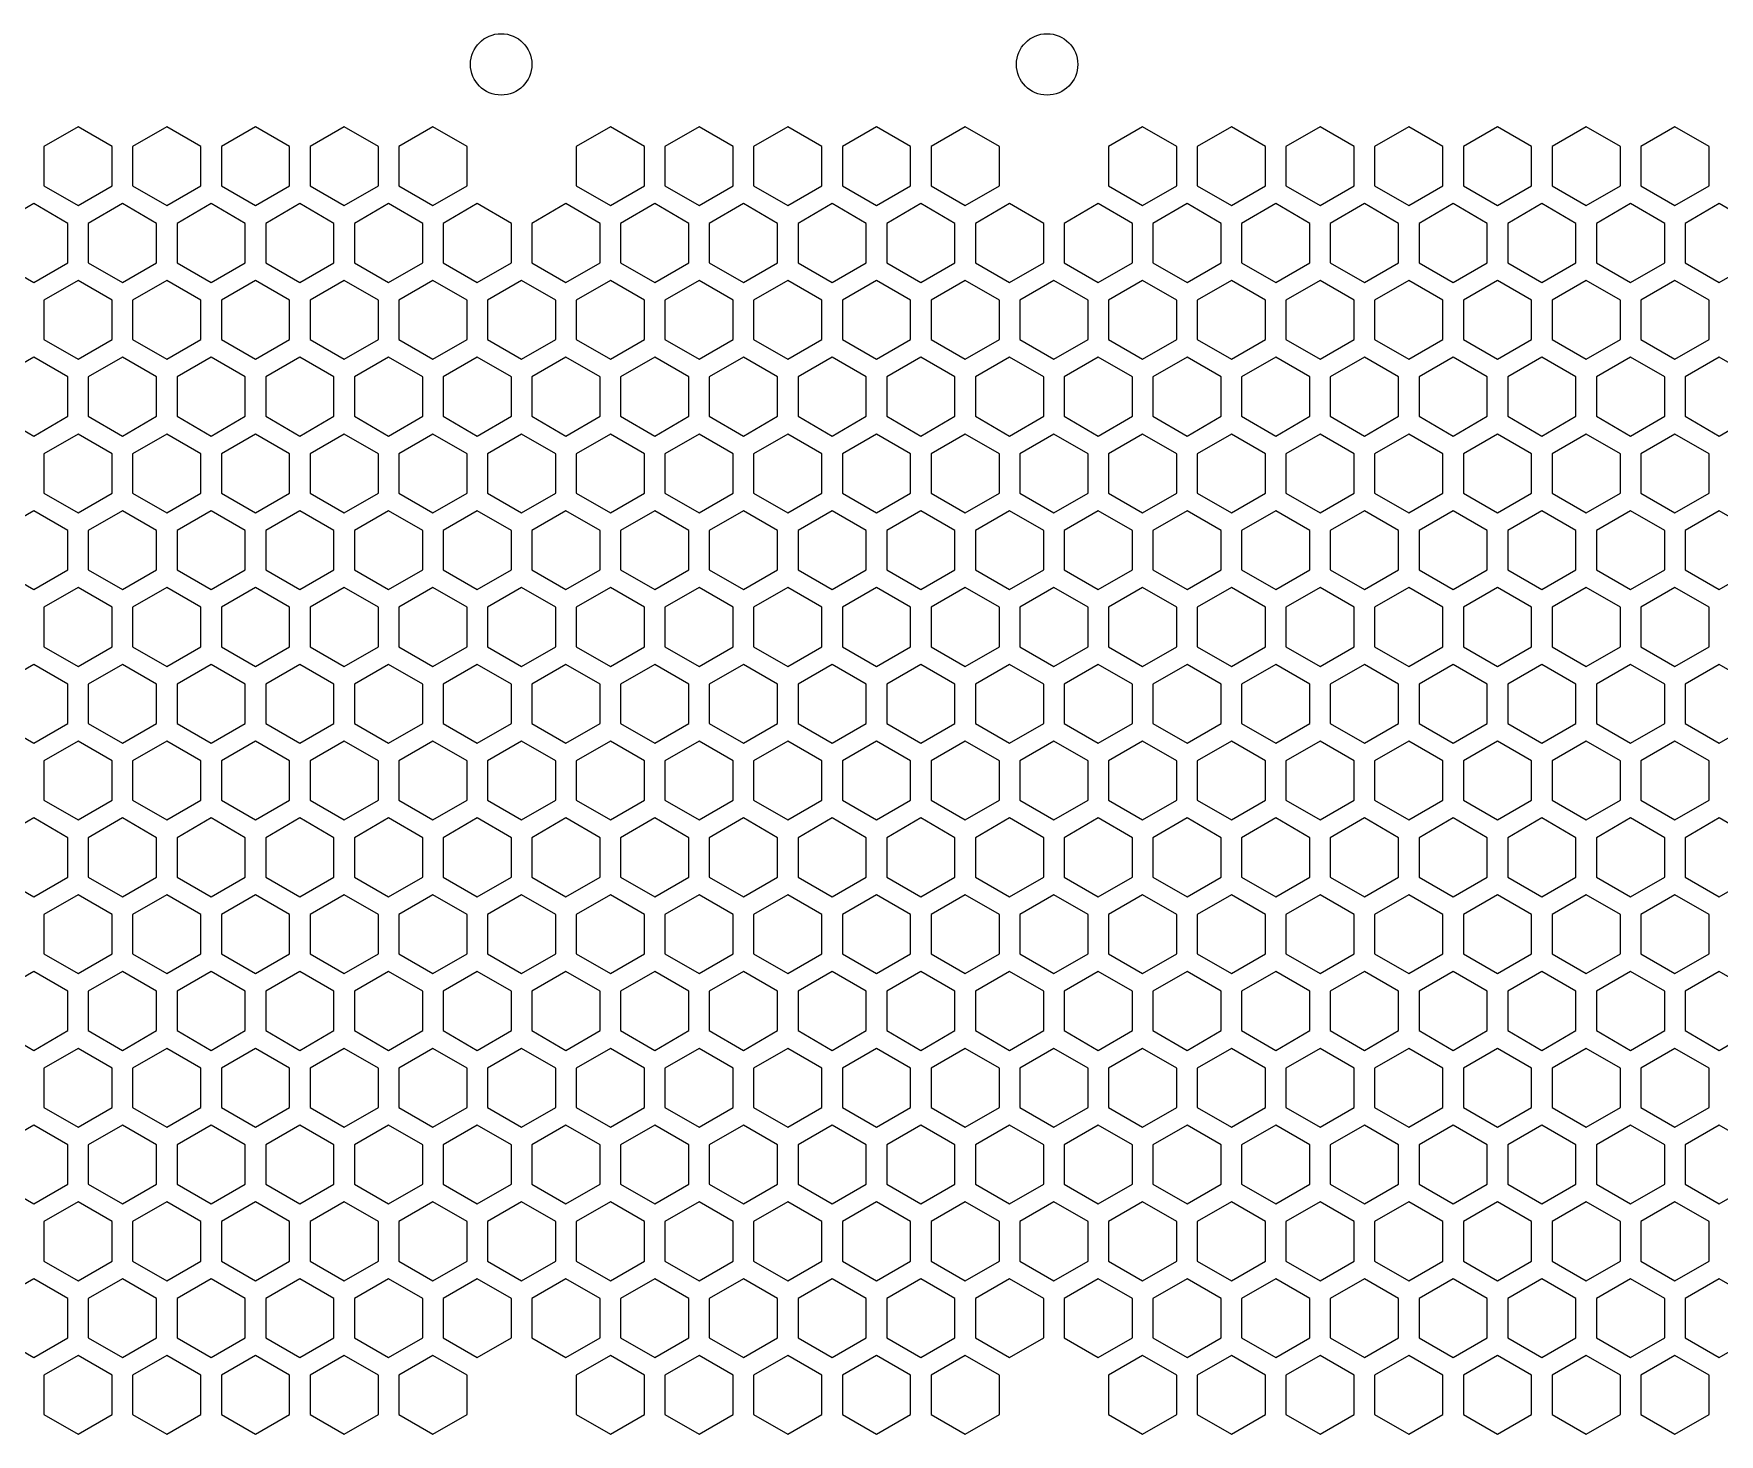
# Model space of a CAD drawing. Header units: millimetres. Extents: x 0 to 500, y 0 to 571.
# Drawn here: x 123.2 to 246.8, y 107.6 to 210.2 of the extents above; entities that cross this region are included whole.
import ezdxf

# ---------------------------------------------------------------- set-up
doc = ezdxf.new("R2010")
doc.units = ezdxf.units.MM
doc.layers.add('CUT', color=1, linetype='CONTINUOUS')

msp = doc.modelspace()

# ---------------------------------------------------------------- linework, layer by layer
at = {"layer": 'CUT'}
for points in [[(129, 201.9767), (126.5, 203.4201), (124, 201.9767), (124, 199.0899), (126.5, 197.6466), (129, 199.0899)], [(135.5, 201.9767), (133, 203.4201), (130.5, 201.9767), (130.5, 199.0899), (133, 197.6466), (135.5, 199.0899)], [(142, 201.9767), (139.5, 203.4201), (137, 201.9767), (137, 199.0899), (139.5, 197.6466), (142, 199.0899)], [(148.5, 201.9767), (146, 203.4201), (143.5, 201.9767), (143.5, 199.0899), (146, 197.6466), (148.5, 199.0899)], [(155, 201.9767), (152.5, 203.4201), (150, 201.9767), (150, 199.0899), (152.5, 197.6466), (155, 199.0899)], [(168, 201.9767), (165.5, 203.4201), (163, 201.9767), (163, 199.0899), (165.5, 197.6466), (168, 199.0899)], [(174.5, 201.9767), (172, 203.4201), (169.5, 201.9767), (169.5, 199.0899), (172, 197.6466), (174.5, 199.0899)], [(181, 201.9767), (178.5, 203.4201), (176, 201.9767), (176, 199.0899), (178.5, 197.6466), (181, 199.0899)], [(187.5, 201.9767), (185, 203.4201), (182.5, 201.9767), (182.5, 199.0899), (185, 197.6466), (187.5, 199.0899)], [(194, 201.9767), (191.5, 203.4201), (189, 201.9767), (189, 199.0899), (191.5, 197.6466), (194, 199.0899)], [(207, 201.9767), (204.5, 203.4201), (202, 201.9767), (202, 199.0899), (204.5, 197.6466), (207, 199.0899)], [(213.5, 201.9767), (211, 203.4201), (208.5, 201.9767), (208.5, 199.0899), (211, 197.6466), (213.5, 199.0899)], [(220, 201.9767), (217.5, 203.4201), (215, 201.9767), (215, 199.0899), (217.5, 197.6466), (220, 199.0899)], [(226.5, 201.9767), (224, 203.4201), (221.5, 201.9767), (221.5, 199.0899), (224, 197.6466), (226.5, 199.0899)], [(233, 201.9767), (230.5, 203.4201), (228, 201.9767), (228, 199.0899), (230.5, 197.6466), (233, 199.0899)], [(239.5, 201.9767), (237, 203.4201), (234.5, 201.9767), (234.5, 199.0899), (237, 197.6466), (239.5, 199.0899)], [(246, 201.9767), (243.5, 203.4201), (241, 201.9767), (241, 199.0899), (243.5, 197.6466), (246, 199.0899)], [(125.75, 196.3475), (123.25, 197.7909), (120.75, 196.3475), (120.75, 193.4608), (123.25, 192.0174), (125.75, 193.4608)], [(132.25, 196.3475), (129.75, 197.7909), (127.25, 196.3475), (127.25, 193.4608), (129.75, 192.0174), (132.25, 193.4608)], [(138.75, 196.3475), (136.25, 197.7909), (133.75, 196.3475), (133.75, 193.4608), (136.25, 192.0174), (138.75, 193.4608)], [(145.25, 196.3475), (142.75, 197.7909), (140.25, 196.3475), (140.25, 193.4608), (142.75, 192.0174), (145.25, 193.4608)], [(151.75, 196.3475), (149.25, 197.7909), (146.75, 196.3475), (146.75, 193.4608), (149.25, 192.0174), (151.75, 193.4608)], [(158.25, 196.3475), (155.75, 197.7909), (153.25, 196.3475), (153.25, 193.4608), (155.75, 192.0174), (158.25, 193.4608)], [(164.75, 196.3475), (162.25, 197.7909), (159.75, 196.3475), (159.75, 193.4608), (162.25, 192.0174), (164.75, 193.4608)], [(171.25, 196.3475), (168.75, 197.7909), (166.25, 196.3475), (166.25, 193.4608), (168.75, 192.0174), (171.25, 193.4608)], [(177.75, 196.3475), (175.25, 197.7909), (172.75, 196.3475), (172.75, 193.4608), (175.25, 192.0174), (177.75, 193.4608)], [(184.25, 196.3475), (181.75, 197.7909), (179.25, 196.3475), (179.25, 193.4608), (181.75, 192.0174), (184.25, 193.4608)], [(190.75, 196.3475), (188.25, 197.7909), (185.75, 196.3475), (185.75, 193.4608), (188.25, 192.0174), (190.75, 193.4608)], [(197.25, 196.3475), (194.75, 197.7909), (192.25, 196.3475), (192.25, 193.4608), (194.75, 192.0174), (197.25, 193.4608)], [(203.75, 196.3475), (201.25, 197.7909), (198.75, 196.3475), (198.75, 193.4608), (201.25, 192.0174), (203.75, 193.4608)], [(210.25, 196.3475), (207.75, 197.7909), (205.25, 196.3475), (205.25, 193.4608), (207.75, 192.0174), (210.25, 193.4608)], [(216.75, 196.3475), (214.25, 197.7909), (211.75, 196.3475), (211.75, 193.4608), (214.25, 192.0174), (216.75, 193.4608)], [(223.25, 196.3475), (220.75, 197.7909), (218.25, 196.3475), (218.25, 193.4608), (220.75, 192.0174), (223.25, 193.4608)], [(229.75, 196.3475), (227.25, 197.7909), (224.75, 196.3475), (224.75, 193.4608), (227.25, 192.0174), (229.75, 193.4608)], [(236.25, 196.3475), (233.75, 197.7909), (231.25, 196.3475), (231.25, 193.4608), (233.75, 192.0174), (236.25, 193.4608)], [(242.75, 196.3475), (240.25, 197.7909), (237.75, 196.3475), (237.75, 193.4608), (240.25, 192.0174), (242.75, 193.4608)], [(249.25, 196.3475), (246.75, 197.7909), (244.25, 196.3475), (244.25, 193.4608), (246.75, 192.0174), (249.25, 193.4608)], [(129, 190.7184), (126.5, 192.1617), (124, 190.7184), (124, 187.8316), (126.5, 186.3882), (129, 187.8316)], [(135.5, 190.7184), (133, 192.1617), (130.5, 190.7184), (130.5, 187.8316), (133, 186.3882), (135.5, 187.8316)], [(142, 190.7184), (139.5, 192.1617), (137, 190.7184), (137, 187.8316), (139.5, 186.3882), (142, 187.8316)], [(148.5, 190.7184), (146, 192.1617), (143.5, 190.7184), (143.5, 187.8316), (146, 186.3882), (148.5, 187.8316)], [(155, 190.7184), (152.5, 192.1617), (150, 190.7184), (150, 187.8316), (152.5, 186.3882), (155, 187.8316)], [(161.5, 190.7184), (159, 192.1617), (156.5, 190.7184), (156.5, 187.8316), (159, 186.3882), (161.5, 187.8316)], [(168, 190.7184), (165.5, 192.1617), (163, 190.7184), (163, 187.8316), (165.5, 186.3882), (168, 187.8316)], [(174.5, 190.7184), (172, 192.1617), (169.5, 190.7184), (169.5, 187.8316), (172, 186.3882), (174.5, 187.8316)], [(181, 190.7184), (178.5, 192.1617), (176, 190.7184), (176, 187.8316), (178.5, 186.3882), (181, 187.8316)], [(187.5, 190.7184), (185, 192.1617), (182.5, 190.7184), (182.5, 187.8316), (185, 186.3882), (187.5, 187.8316)], [(194, 190.7184), (191.5, 192.1617), (189, 190.7184), (189, 187.8316), (191.5, 186.3882), (194, 187.8316)], [(200.5, 190.7184), (198, 192.1617), (195.5, 190.7184), (195.5, 187.8316), (198, 186.3882), (200.5, 187.8316)], [(207, 190.7184), (204.5, 192.1617), (202, 190.7184), (202, 187.8316), (204.5, 186.3882), (207, 187.8316)], [(213.5, 190.7184), (211, 192.1617), (208.5, 190.7184), (208.5, 187.8316), (211, 186.3882), (213.5, 187.8316)], [(220, 190.7184), (217.5, 192.1617), (215, 190.7184), (215, 187.8316), (217.5, 186.3882), (220, 187.8316)], [(226.5, 190.7184), (224, 192.1617), (221.5, 190.7184), (221.5, 187.8316), (224, 186.3882), (226.5, 187.8316)], [(233, 190.7184), (230.5, 192.1617), (228, 190.7184), (228, 187.8316), (230.5, 186.3882), (233, 187.8316)], [(239.5, 190.7184), (237, 192.1617), (234.5, 190.7184), (234.5, 187.8316), (237, 186.3882), (239.5, 187.8316)], [(246, 190.7184), (243.5, 192.1617), (241, 190.7184), (241, 187.8316), (243.5, 186.3882), (246, 187.8316)], [(125.75, 185.0892), (123.25, 186.5326), (120.75, 185.0892), (120.75, 182.2024), (123.25, 180.7591), (125.75, 182.2024)], [(132.25, 185.0892), (129.75, 186.5326), (127.25, 185.0892), (127.25, 182.2024), (129.75, 180.7591), (132.25, 182.2024)], [(138.75, 185.0892), (136.25, 186.5326), (133.75, 185.0892), (133.75, 182.2024), (136.25, 180.7591), (138.75, 182.2024)], [(145.25, 185.0892), (142.75, 186.5326), (140.25, 185.0892), (140.25, 182.2024), (142.75, 180.7591), (145.25, 182.2024)], [(151.75, 185.0892), (149.25, 186.5326), (146.75, 185.0892), (146.75, 182.2024), (149.25, 180.7591), (151.75, 182.2024)], [(158.25, 185.0892), (155.75, 186.5326), (153.25, 185.0892), (153.25, 182.2024), (155.75, 180.7591), (158.25, 182.2024)], [(164.75, 185.0892), (162.25, 186.5326), (159.75, 185.0892), (159.75, 182.2024), (162.25, 180.7591), (164.75, 182.2024)], [(171.25, 185.0892), (168.75, 186.5326), (166.25, 185.0892), (166.25, 182.2024), (168.75, 180.7591), (171.25, 182.2024)], [(177.75, 185.0892), (175.25, 186.5326), (172.75, 185.0892), (172.75, 182.2024), (175.25, 180.7591), (177.75, 182.2024)], [(184.25, 185.0892), (181.75, 186.5326), (179.25, 185.0892), (179.25, 182.2024), (181.75, 180.7591), (184.25, 182.2024)], [(190.75, 185.0892), (188.25, 186.5326), (185.75, 185.0892), (185.75, 182.2024), (188.25, 180.7591), (190.75, 182.2024)], [(197.25, 185.0892), (194.75, 186.5326), (192.25, 185.0892), (192.25, 182.2024), (194.75, 180.7591), (197.25, 182.2024)], [(203.75, 185.0892), (201.25, 186.5326), (198.75, 185.0892), (198.75, 182.2024), (201.25, 180.7591), (203.75, 182.2024)], [(210.25, 185.0892), (207.75, 186.5326), (205.25, 185.0892), (205.25, 182.2024), (207.75, 180.7591), (210.25, 182.2024)], [(216.75, 185.0892), (214.25, 186.5326), (211.75, 185.0892), (211.75, 182.2024), (214.25, 180.7591), (216.75, 182.2024)], [(223.25, 185.0892), (220.75, 186.5326), (218.25, 185.0892), (218.25, 182.2024), (220.75, 180.7591), (223.25, 182.2024)], [(229.75, 185.0892), (227.25, 186.5326), (224.75, 185.0892), (224.75, 182.2024), (227.25, 180.7591), (229.75, 182.2024)], [(236.25, 185.0892), (233.75, 186.5326), (231.25, 185.0892), (231.25, 182.2024), (233.75, 180.7591), (236.25, 182.2024)], [(242.75, 185.0892), (240.25, 186.5326), (237.75, 185.0892), (237.75, 182.2024), (240.25, 180.7591), (242.75, 182.2024)], [(249.25, 185.0892), (246.75, 186.5326), (244.25, 185.0892), (244.25, 182.2024), (246.75, 180.7591), (249.25, 182.2024)], [(129, 179.46), (126.5, 180.9034), (124, 179.46), (124, 176.5733), (126.5, 175.1299), (129, 176.5733)], [(135.5, 179.46), (133, 180.9034), (130.5, 179.46), (130.5, 176.5733), (133, 175.1299), (135.5, 176.5733)], [(142, 179.46), (139.5, 180.9034), (137, 179.46), (137, 176.5733), (139.5, 175.1299), (142, 176.5733)], [(148.5, 179.46), (146, 180.9034), (143.5, 179.46), (143.5, 176.5733), (146, 175.1299), (148.5, 176.5733)], [(155, 179.46), (152.5, 180.9034), (150, 179.46), (150, 176.5733), (152.5, 175.1299), (155, 176.5733)], [(161.5, 179.46), (159, 180.9034), (156.5, 179.46), (156.5, 176.5733), (159, 175.1299), (161.5, 176.5733)], [(168, 179.46), (165.5, 180.9034), (163, 179.46), (163, 176.5733), (165.5, 175.1299), (168, 176.5733)], [(174.5, 179.46), (172, 180.9034), (169.5, 179.46), (169.5, 176.5733), (172, 175.1299), (174.5, 176.5733)], [(181, 179.46), (178.5, 180.9034), (176, 179.46), (176, 176.5733), (178.5, 175.1299), (181, 176.5733)], [(187.5, 179.46), (185, 180.9034), (182.5, 179.46), (182.5, 176.5733), (185, 175.1299), (187.5, 176.5733)], [(194, 179.46), (191.5, 180.9034), (189, 179.46), (189, 176.5733), (191.5, 175.1299), (194, 176.5733)], [(200.5, 179.46), (198, 180.9034), (195.5, 179.46), (195.5, 176.5733), (198, 175.1299), (200.5, 176.5733)], [(207, 179.46), (204.5, 180.9034), (202, 179.46), (202, 176.5733), (204.5, 175.1299), (207, 176.5733)], [(213.5, 179.46), (211, 180.9034), (208.5, 179.46), (208.5, 176.5733), (211, 175.1299), (213.5, 176.5733)], [(220, 179.46), (217.5, 180.9034), (215, 179.46), (215, 176.5733), (217.5, 175.1299), (220, 176.5733)], [(226.5, 179.46), (224, 180.9034), (221.5, 179.46), (221.5, 176.5733), (224, 175.1299), (226.5, 176.5733)], [(233, 179.46), (230.5, 180.9034), (228, 179.46), (228, 176.5733), (230.5, 175.1299), (233, 176.5733)], [(239.5, 179.46), (237, 180.9034), (234.5, 179.46), (234.5, 176.5733), (237, 175.1299), (239.5, 176.5733)], [(246, 179.46), (243.5, 180.9034), (241, 179.46), (241, 176.5733), (243.5, 175.1299), (246, 176.5733)], [(125.75, 173.8309), (123.25, 175.2742), (120.75, 173.8309), (120.75, 170.9441), (123.25, 169.5007), (125.75, 170.9441)], [(132.25, 173.8309), (129.75, 175.2742), (127.25, 173.8309), (127.25, 170.9441), (129.75, 169.5007), (132.25, 170.9441)], [(138.75, 173.8309), (136.25, 175.2742), (133.75, 173.8309), (133.75, 170.9441), (136.25, 169.5007), (138.75, 170.9441)], [(145.25, 173.8309), (142.75, 175.2742), (140.25, 173.8309), (140.25, 170.9441), (142.75, 169.5007), (145.25, 170.9441)], [(151.75, 173.8309), (149.25, 175.2742), (146.75, 173.8309), (146.75, 170.9441), (149.25, 169.5007), (151.75, 170.9441)], [(158.25, 173.8309), (155.75, 175.2742), (153.25, 173.8309), (153.25, 170.9441), (155.75, 169.5007), (158.25, 170.9441)], [(164.75, 173.8309), (162.25, 175.2742), (159.75, 173.8309), (159.75, 170.9441), (162.25, 169.5007), (164.75, 170.9441)], [(171.25, 173.8309), (168.75, 175.2742), (166.25, 173.8309), (166.25, 170.9441), (168.75, 169.5007), (171.25, 170.9441)], [(177.75, 173.8309), (175.25, 175.2742), (172.75, 173.8309), (172.75, 170.9441), (175.25, 169.5007), (177.75, 170.9441)], [(184.25, 173.8309), (181.75, 175.2742), (179.25, 173.8309), (179.25, 170.9441), (181.75, 169.5007), (184.25, 170.9441)], [(190.75, 173.8309), (188.25, 175.2742), (185.75, 173.8309), (185.75, 170.9441), (188.25, 169.5007), (190.75, 170.9441)], [(197.25, 173.8309), (194.75, 175.2742), (192.25, 173.8309), (192.25, 170.9441), (194.75, 169.5007), (197.25, 170.9441)], [(203.75, 173.8309), (201.25, 175.2742), (198.75, 173.8309), (198.75, 170.9441), (201.25, 169.5007), (203.75, 170.9441)], [(210.25, 173.8309), (207.75, 175.2742), (205.25, 173.8309), (205.25, 170.9441), (207.75, 169.5007), (210.25, 170.9441)], [(216.75, 173.8309), (214.25, 175.2742), (211.75, 173.8309), (211.75, 170.9441), (214.25, 169.5007), (216.75, 170.9441)], [(223.25, 173.8309), (220.75, 175.2742), (218.25, 173.8309), (218.25, 170.9441), (220.75, 169.5007), (223.25, 170.9441)], [(229.75, 173.8309), (227.25, 175.2742), (224.75, 173.8309), (224.75, 170.9441), (227.25, 169.5007), (229.75, 170.9441)], [(236.25, 173.8309), (233.75, 175.2742), (231.25, 173.8309), (231.25, 170.9441), (233.75, 169.5007), (236.25, 170.9441)], [(242.75, 173.8309), (240.25, 175.2742), (237.75, 173.8309), (237.75, 170.9441), (240.25, 169.5007), (242.75, 170.9441)], [(249.25, 173.8309), (246.75, 175.2742), (244.25, 173.8309), (244.25, 170.9441), (246.75, 169.5007), (249.25, 170.9441)], [(129, 168.2017), (126.5, 169.6451), (124, 168.2017), (124, 165.315), (126.5, 163.8716), (129, 165.315)], [(135.5, 168.2017), (133, 169.6451), (130.5, 168.2017), (130.5, 165.315), (133, 163.8716), (135.5, 165.315)], [(142, 168.2017), (139.5, 169.6451), (137, 168.2017), (137, 165.315), (139.5, 163.8716), (142, 165.315)], [(148.5, 168.2017), (146, 169.6451), (143.5, 168.2017), (143.5, 165.315), (146, 163.8716), (148.5, 165.315)], [(155, 168.2017), (152.5, 169.6451), (150, 168.2017), (150, 165.315), (152.5, 163.8716), (155, 165.315)], [(161.5, 168.2017), (159, 169.6451), (156.5, 168.2017), (156.5, 165.315), (159, 163.8716), (161.5, 165.315)], [(168, 168.2017), (165.5, 169.6451), (163, 168.2017), (163, 165.315), (165.5, 163.8716), (168, 165.315)], [(174.5, 168.2017), (172, 169.6451), (169.5, 168.2017), (169.5, 165.315), (172, 163.8716), (174.5, 165.315)], [(181, 168.2017), (178.5, 169.6451), (176, 168.2017), (176, 165.315), (178.5, 163.8716), (181, 165.315)], [(187.5, 168.2017), (185, 169.6451), (182.5, 168.2017), (182.5, 165.315), (185, 163.8716), (187.5, 165.315)], [(194, 168.2017), (191.5, 169.6451), (189, 168.2017), (189, 165.315), (191.5, 163.8716), (194, 165.315)], [(200.5, 168.2017), (198, 169.6451), (195.5, 168.2017), (195.5, 165.315), (198, 163.8716), (200.5, 165.315)], [(207, 168.2017), (204.5, 169.6451), (202, 168.2017), (202, 165.315), (204.5, 163.8716), (207, 165.315)], [(213.5, 168.2017), (211, 169.6451), (208.5, 168.2017), (208.5, 165.315), (211, 163.8716), (213.5, 165.315)], [(220, 168.2017), (217.5, 169.6451), (215, 168.2017), (215, 165.315), (217.5, 163.8716), (220, 165.315)], [(226.5, 168.2017), (224, 169.6451), (221.5, 168.2017), (221.5, 165.315), (224, 163.8716), (226.5, 165.315)], [(233, 168.2017), (230.5, 169.6451), (228, 168.2017), (228, 165.315), (230.5, 163.8716), (233, 165.315)], [(239.5, 168.2017), (237, 169.6451), (234.5, 168.2017), (234.5, 165.315), (237, 163.8716), (239.5, 165.315)], [(246, 168.2017), (243.5, 169.6451), (241, 168.2017), (241, 165.315), (243.5, 163.8716), (246, 165.315)], [(125.75, 162.5725), (123.25, 164.0159), (120.75, 162.5725), (120.75, 159.6858), (123.25, 158.2424), (125.75, 159.6858)], [(132.25, 162.5725), (129.75, 164.0159), (127.25, 162.5725), (127.25, 159.6858), (129.75, 158.2424), (132.25, 159.6858)], [(138.75, 162.5725), (136.25, 164.0159), (133.75, 162.5725), (133.75, 159.6858), (136.25, 158.2424), (138.75, 159.6858)], [(145.25, 162.5725), (142.75, 164.0159), (140.25, 162.5725), (140.25, 159.6858), (142.75, 158.2424), (145.25, 159.6858)], [(151.75, 162.5725), (149.25, 164.0159), (146.75, 162.5725), (146.75, 159.6858), (149.25, 158.2424), (151.75, 159.6858)], [(158.25, 162.5725), (155.75, 164.0159), (153.25, 162.5725), (153.25, 159.6858), (155.75, 158.2424), (158.25, 159.6858)], [(164.75, 162.5725), (162.25, 164.0159), (159.75, 162.5725), (159.75, 159.6858), (162.25, 158.2424), (164.75, 159.6858)], [(171.25, 162.5725), (168.75, 164.0159), (166.25, 162.5725), (166.25, 159.6858), (168.75, 158.2424), (171.25, 159.6858)], [(177.75, 162.5725), (175.25, 164.0159), (172.75, 162.5725), (172.75, 159.6858), (175.25, 158.2424), (177.75, 159.6858)], [(184.25, 162.5725), (181.75, 164.0159), (179.25, 162.5725), (179.25, 159.6858), (181.75, 158.2424), (184.25, 159.6858)], [(190.75, 162.5725), (188.25, 164.0159), (185.75, 162.5725), (185.75, 159.6858), (188.25, 158.2424), (190.75, 159.6858)], [(197.25, 162.5725), (194.75, 164.0159), (192.25, 162.5725), (192.25, 159.6858), (194.75, 158.2424), (197.25, 159.6858)], [(203.75, 162.5725), (201.25, 164.0159), (198.75, 162.5725), (198.75, 159.6858), (201.25, 158.2424), (203.75, 159.6858)], [(210.25, 162.5725), (207.75, 164.0159), (205.25, 162.5725), (205.25, 159.6858), (207.75, 158.2424), (210.25, 159.6858)], [(216.75, 162.5725), (214.25, 164.0159), (211.75, 162.5725), (211.75, 159.6858), (214.25, 158.2424), (216.75, 159.6858)], [(223.25, 162.5725), (220.75, 164.0159), (218.25, 162.5725), (218.25, 159.6858), (220.75, 158.2424), (223.25, 159.6858)], [(229.75, 162.5725), (227.25, 164.0159), (224.75, 162.5725), (224.75, 159.6858), (227.25, 158.2424), (229.75, 159.6858)], [(236.25, 162.5725), (233.75, 164.0159), (231.25, 162.5725), (231.25, 159.6858), (233.75, 158.2424), (236.25, 159.6858)], [(242.75, 162.5725), (240.25, 164.0159), (237.75, 162.5725), (237.75, 159.6858), (240.25, 158.2424), (242.75, 159.6858)], [(249.25, 162.5725), (246.75, 164.0159), (244.25, 162.5725), (244.25, 159.6858), (246.75, 158.2424), (249.25, 159.6858)], [(129, 156.9434), (126.5, 158.3868), (124, 156.9434), (124, 154.0566), (126.5, 152.6132), (129, 154.0566)], [(135.5, 156.9434), (133, 158.3868), (130.5, 156.9434), (130.5, 154.0566), (133, 152.6132), (135.5, 154.0566)], [(142, 156.9434), (139.5, 158.3868), (137, 156.9434), (137, 154.0566), (139.5, 152.6132), (142, 154.0566)], [(148.5, 156.9434), (146, 158.3868), (143.5, 156.9434), (143.5, 154.0566), (146, 152.6132), (148.5, 154.0566)], [(155, 156.9434), (152.5, 158.3868), (150, 156.9434), (150, 154.0566), (152.5, 152.6132), (155, 154.0566)], [(161.5, 156.9434), (159, 158.3868), (156.5, 156.9434), (156.5, 154.0566), (159, 152.6132), (161.5, 154.0566)], [(168, 156.9434), (165.5, 158.3868), (163, 156.9434), (163, 154.0566), (165.5, 152.6132), (168, 154.0566)], [(174.5, 156.9434), (172, 158.3868), (169.5, 156.9434), (169.5, 154.0566), (172, 152.6132), (174.5, 154.0566)], [(181, 156.9434), (178.5, 158.3868), (176, 156.9434), (176, 154.0566), (178.5, 152.6132), (181, 154.0566)], [(187.5, 156.9434), (185, 158.3868), (182.5, 156.9434), (182.5, 154.0566), (185, 152.6132), (187.5, 154.0566)], [(194, 156.9434), (191.5, 158.3868), (189, 156.9434), (189, 154.0566), (191.5, 152.6132), (194, 154.0566)], [(200.5, 156.9434), (198, 158.3868), (195.5, 156.9434), (195.5, 154.0566), (198, 152.6132), (200.5, 154.0566)], [(207, 156.9434), (204.5, 158.3868), (202, 156.9434), (202, 154.0566), (204.5, 152.6132), (207, 154.0566)], [(213.5, 156.9434), (211, 158.3868), (208.5, 156.9434), (208.5, 154.0566), (211, 152.6132), (213.5, 154.0566)], [(220, 156.9434), (217.5, 158.3868), (215, 156.9434), (215, 154.0566), (217.5, 152.6132), (220, 154.0566)], [(226.5, 156.9434), (224, 158.3868), (221.5, 156.9434), (221.5, 154.0566), (224, 152.6132), (226.5, 154.0566)], [(233, 156.9434), (230.5, 158.3868), (228, 156.9434), (228, 154.0566), (230.5, 152.6132), (233, 154.0566)], [(239.5, 156.9434), (237, 158.3868), (234.5, 156.9434), (234.5, 154.0566), (237, 152.6132), (239.5, 154.0566)], [(246, 156.9434), (243.5, 158.3868), (241, 156.9434), (241, 154.0566), (243.5, 152.6132), (246, 154.0566)], [(125.75, 151.3142), (123.25, 152.7576), (120.75, 151.3142), (120.75, 148.4275), (123.25, 146.9841), (125.75, 148.4275)], [(132.25, 151.3142), (129.75, 152.7576), (127.25, 151.3142), (127.25, 148.4275), (129.75, 146.9841), (132.25, 148.4275)], [(138.75, 151.3142), (136.25, 152.7576), (133.75, 151.3142), (133.75, 148.4275), (136.25, 146.9841), (138.75, 148.4275)], [(145.25, 151.3142), (142.75, 152.7576), (140.25, 151.3142), (140.25, 148.4275), (142.75, 146.9841), (145.25, 148.4275)], [(151.75, 151.3142), (149.25, 152.7576), (146.75, 151.3142), (146.75, 148.4275), (149.25, 146.9841), (151.75, 148.4275)], [(158.25, 151.3142), (155.75, 152.7576), (153.25, 151.3142), (153.25, 148.4275), (155.75, 146.9841), (158.25, 148.4275)], [(164.75, 151.3142), (162.25, 152.7576), (159.75, 151.3142), (159.75, 148.4275), (162.25, 146.9841), (164.75, 148.4275)], [(171.25, 151.3142), (168.75, 152.7576), (166.25, 151.3142), (166.25, 148.4275), (168.75, 146.9841), (171.25, 148.4275)], [(177.75, 151.3142), (175.25, 152.7576), (172.75, 151.3142), (172.75, 148.4275), (175.25, 146.9841), (177.75, 148.4275)], [(184.25, 151.3142), (181.75, 152.7576), (179.25, 151.3142), (179.25, 148.4275), (181.75, 146.9841), (184.25, 148.4275)], [(190.75, 151.3142), (188.25, 152.7576), (185.75, 151.3142), (185.75, 148.4275), (188.25, 146.9841), (190.75, 148.4275)], [(197.25, 151.3142), (194.75, 152.7576), (192.25, 151.3142), (192.25, 148.4275), (194.75, 146.9841), (197.25, 148.4275)], [(203.75, 151.3142), (201.25, 152.7576), (198.75, 151.3142), (198.75, 148.4275), (201.25, 146.9841), (203.75, 148.4275)], [(210.25, 151.3142), (207.75, 152.7576), (205.25, 151.3142), (205.25, 148.4275), (207.75, 146.9841), (210.25, 148.4275)], [(216.75, 151.3142), (214.25, 152.7576), (211.75, 151.3142), (211.75, 148.4275), (214.25, 146.9841), (216.75, 148.4275)], [(223.25, 151.3142), (220.75, 152.7576), (218.25, 151.3142), (218.25, 148.4275), (220.75, 146.9841), (223.25, 148.4275)], [(229.75, 151.3142), (227.25, 152.7576), (224.75, 151.3142), (224.75, 148.4275), (227.25, 146.9841), (229.75, 148.4275)], [(236.25, 151.3142), (233.75, 152.7576), (231.25, 151.3142), (231.25, 148.4275), (233.75, 146.9841), (236.25, 148.4275)], [(242.75, 151.3142), (240.25, 152.7576), (237.75, 151.3142), (237.75, 148.4275), (240.25, 146.9841), (242.75, 148.4275)], [(249.25, 151.3142), (246.75, 152.7576), (244.25, 151.3142), (244.25, 148.4275), (246.75, 146.9841), (249.25, 148.4275)], [(129, 145.685), (126.5, 147.1284), (124, 145.685), (124, 142.7983), (126.5, 141.3549), (129, 142.7983)], [(135.5, 145.685), (133, 147.1284), (130.5, 145.685), (130.5, 142.7983), (133, 141.3549), (135.5, 142.7983)], [(142, 145.685), (139.5, 147.1284), (137, 145.685), (137, 142.7983), (139.5, 141.3549), (142, 142.7983)], [(148.5, 145.685), (146, 147.1284), (143.5, 145.685), (143.5, 142.7983), (146, 141.3549), (148.5, 142.7983)], [(155, 145.685), (152.5, 147.1284), (150, 145.685), (150, 142.7983), (152.5, 141.3549), (155, 142.7983)], [(161.5, 145.685), (159, 147.1284), (156.5, 145.685), (156.5, 142.7983), (159, 141.3549), (161.5, 142.7983)], [(168, 145.685), (165.5, 147.1284), (163, 145.685), (163, 142.7983), (165.5, 141.3549), (168, 142.7983)], [(174.5, 145.685), (172, 147.1284), (169.5, 145.685), (169.5, 142.7983), (172, 141.3549), (174.5, 142.7983)], [(181, 145.685), (178.5, 147.1284), (176, 145.685), (176, 142.7983), (178.5, 141.3549), (181, 142.7983)], [(187.5, 145.685), (185, 147.1284), (182.5, 145.685), (182.5, 142.7983), (185, 141.3549), (187.5, 142.7983)], [(194, 145.685), (191.5, 147.1284), (189, 145.685), (189, 142.7983), (191.5, 141.3549), (194, 142.7983)], [(200.5, 145.685), (198, 147.1284), (195.5, 145.685), (195.5, 142.7983), (198, 141.3549), (200.5, 142.7983)], [(207, 145.685), (204.5, 147.1284), (202, 145.685), (202, 142.7983), (204.5, 141.3549), (207, 142.7983)], [(213.5, 145.685), (211, 147.1284), (208.5, 145.685), (208.5, 142.7983), (211, 141.3549), (213.5, 142.7983)], [(220, 145.685), (217.5, 147.1284), (215, 145.685), (215, 142.7983), (217.5, 141.3549), (220, 142.7983)], [(226.5, 145.685), (224, 147.1284), (221.5, 145.685), (221.5, 142.7983), (224, 141.3549), (226.5, 142.7983)], [(233, 145.685), (230.5, 147.1284), (228, 145.685), (228, 142.7983), (230.5, 141.3549), (233, 142.7983)], [(239.5, 145.685), (237, 147.1284), (234.5, 145.685), (234.5, 142.7983), (237, 141.3549), (239.5, 142.7983)], [(246, 145.685), (243.5, 147.1284), (241, 145.685), (241, 142.7983), (243.5, 141.3549), (246, 142.7983)], [(125.75, 140.0559), (123.25, 141.4993), (120.75, 140.0559), (120.75, 137.1691), (123.25, 135.7258), (125.75, 137.1691)], [(132.25, 140.0559), (129.75, 141.4993), (127.25, 140.0559), (127.25, 137.1691), (129.75, 135.7258), (132.25, 137.1691)], [(138.75, 140.0559), (136.25, 141.4993), (133.75, 140.0559), (133.75, 137.1691), (136.25, 135.7258), (138.75, 137.1691)], [(145.25, 140.0559), (142.75, 141.4993), (140.25, 140.0559), (140.25, 137.1691), (142.75, 135.7258), (145.25, 137.1691)], [(151.75, 140.0559), (149.25, 141.4993), (146.75, 140.0559), (146.75, 137.1691), (149.25, 135.7258), (151.75, 137.1691)], [(158.25, 140.0559), (155.75, 141.4993), (153.25, 140.0559), (153.25, 137.1691), (155.75, 135.7258), (158.25, 137.1691)], [(164.75, 140.0559), (162.25, 141.4993), (159.75, 140.0559), (159.75, 137.1691), (162.25, 135.7258), (164.75, 137.1691)], [(171.25, 140.0559), (168.75, 141.4993), (166.25, 140.0559), (166.25, 137.1691), (168.75, 135.7258), (171.25, 137.1691)], [(177.75, 140.0559), (175.25, 141.4993), (172.75, 140.0559), (172.75, 137.1691), (175.25, 135.7258), (177.75, 137.1691)], [(184.25, 140.0559), (181.75, 141.4993), (179.25, 140.0559), (179.25, 137.1691), (181.75, 135.7258), (184.25, 137.1691)], [(190.75, 140.0559), (188.25, 141.4993), (185.75, 140.0559), (185.75, 137.1691), (188.25, 135.7258), (190.75, 137.1691)], [(197.25, 140.0559), (194.75, 141.4993), (192.25, 140.0559), (192.25, 137.1691), (194.75, 135.7258), (197.25, 137.1691)], [(203.75, 140.0559), (201.25, 141.4993), (198.75, 140.0559), (198.75, 137.1691), (201.25, 135.7258), (203.75, 137.1691)], [(210.25, 140.0559), (207.75, 141.4993), (205.25, 140.0559), (205.25, 137.1691), (207.75, 135.7258), (210.25, 137.1691)], [(216.75, 140.0559), (214.25, 141.4993), (211.75, 140.0559), (211.75, 137.1691), (214.25, 135.7258), (216.75, 137.1691)], [(223.25, 140.0559), (220.75, 141.4993), (218.25, 140.0559), (218.25, 137.1691), (220.75, 135.7258), (223.25, 137.1691)], [(229.75, 140.0559), (227.25, 141.4993), (224.75, 140.0559), (224.75, 137.1691), (227.25, 135.7258), (229.75, 137.1691)], [(236.25, 140.0559), (233.75, 141.4993), (231.25, 140.0559), (231.25, 137.1691), (233.75, 135.7258), (236.25, 137.1691)], [(242.75, 140.0559), (240.25, 141.4993), (237.75, 140.0559), (237.75, 137.1691), (240.25, 135.7258), (242.75, 137.1691)], [(249.25, 140.0559), (246.75, 141.4993), (244.25, 140.0559), (244.25, 137.1691), (246.75, 135.7258), (249.25, 137.1691)], [(129, 134.4267), (126.5, 135.8701), (124, 134.4267), (124, 131.54), (126.5, 130.0966), (129, 131.54)], [(135.5, 134.4267), (133, 135.8701), (130.5, 134.4267), (130.5, 131.54), (133, 130.0966), (135.5, 131.54)], [(142, 134.4267), (139.5, 135.8701), (137, 134.4267), (137, 131.54), (139.5, 130.0966), (142, 131.54)], [(148.5, 134.4267), (146, 135.8701), (143.5, 134.4267), (143.5, 131.54), (146, 130.0966), (148.5, 131.54)], [(155, 134.4267), (152.5, 135.8701), (150, 134.4267), (150, 131.54), (152.5, 130.0966), (155, 131.54)], [(161.5, 134.4267), (159, 135.8701), (156.5, 134.4267), (156.5, 131.54), (159, 130.0966), (161.5, 131.54)], [(168, 134.4267), (165.5, 135.8701), (163, 134.4267), (163, 131.54), (165.5, 130.0966), (168, 131.54)], [(174.5, 134.4267), (172, 135.8701), (169.5, 134.4267), (169.5, 131.54), (172, 130.0966), (174.5, 131.54)], [(181, 134.4267), (178.5, 135.8701), (176, 134.4267), (176, 131.54), (178.5, 130.0966), (181, 131.54)], [(187.5, 134.4267), (185, 135.8701), (182.5, 134.4267), (182.5, 131.54), (185, 130.0966), (187.5, 131.54)], [(194, 134.4267), (191.5, 135.8701), (189, 134.4267), (189, 131.54), (191.5, 130.0966), (194, 131.54)], [(200.5, 134.4267), (198, 135.8701), (195.5, 134.4267), (195.5, 131.54), (198, 130.0966), (200.5, 131.54)], [(207, 134.4267), (204.5, 135.8701), (202, 134.4267), (202, 131.54), (204.5, 130.0966), (207, 131.54)], [(213.5, 134.4267), (211, 135.8701), (208.5, 134.4267), (208.5, 131.54), (211, 130.0966), (213.5, 131.54)], [(220, 134.4267), (217.5, 135.8701), (215, 134.4267), (215, 131.54), (217.5, 130.0966), (220, 131.54)], [(226.5, 134.4267), (224, 135.8701), (221.5, 134.4267), (221.5, 131.54), (224, 130.0966), (226.5, 131.54)], [(233, 134.4267), (230.5, 135.8701), (228, 134.4267), (228, 131.54), (230.5, 130.0966), (233, 131.54)], [(239.5, 134.4267), (237, 135.8701), (234.5, 134.4267), (234.5, 131.54), (237, 130.0966), (239.5, 131.54)], [(246, 134.4267), (243.5, 135.8701), (241, 134.4267), (241, 131.54), (243.5, 130.0966), (246, 131.54)], [(125.75, 128.7976), (123.25, 130.2409), (120.75, 128.7976), (120.75, 125.9108), (123.25, 124.4674), (125.75, 125.9108)], [(132.25, 128.7976), (129.75, 130.2409), (127.25, 128.7976), (127.25, 125.9108), (129.75, 124.4674), (132.25, 125.9108)], [(138.75, 128.7976), (136.25, 130.2409), (133.75, 128.7976), (133.75, 125.9108), (136.25, 124.4674), (138.75, 125.9108)], [(145.25, 128.7976), (142.75, 130.2409), (140.25, 128.7976), (140.25, 125.9108), (142.75, 124.4674), (145.25, 125.9108)], [(151.75, 128.7976), (149.25, 130.2409), (146.75, 128.7976), (146.75, 125.9108), (149.25, 124.4674), (151.75, 125.9108)], [(158.25, 128.7976), (155.75, 130.2409), (153.25, 128.7976), (153.25, 125.9108), (155.75, 124.4674), (158.25, 125.9108)], [(164.75, 128.7976), (162.25, 130.2409), (159.75, 128.7976), (159.75, 125.9108), (162.25, 124.4674), (164.75, 125.9108)], [(171.25, 128.7976), (168.75, 130.2409), (166.25, 128.7976), (166.25, 125.9108), (168.75, 124.4674), (171.25, 125.9108)], [(177.75, 128.7976), (175.25, 130.2409), (172.75, 128.7976), (172.75, 125.9108), (175.25, 124.4674), (177.75, 125.9108)], [(184.25, 128.7976), (181.75, 130.2409), (179.25, 128.7976), (179.25, 125.9108), (181.75, 124.4674), (184.25, 125.9108)], [(190.75, 128.7976), (188.25, 130.2409), (185.75, 128.7976), (185.75, 125.9108), (188.25, 124.4674), (190.75, 125.9108)], [(197.25, 128.7976), (194.75, 130.2409), (192.25, 128.7976), (192.25, 125.9108), (194.75, 124.4674), (197.25, 125.9108)], [(203.75, 128.7976), (201.25, 130.2409), (198.75, 128.7976), (198.75, 125.9108), (201.25, 124.4674), (203.75, 125.9108)], [(210.25, 128.7976), (207.75, 130.2409), (205.25, 128.7976), (205.25, 125.9108), (207.75, 124.4674), (210.25, 125.9108)], [(216.75, 128.7976), (214.25, 130.2409), (211.75, 128.7976), (211.75, 125.9108), (214.25, 124.4674), (216.75, 125.9108)], [(223.25, 128.7976), (220.75, 130.2409), (218.25, 128.7976), (218.25, 125.9108), (220.75, 124.4674), (223.25, 125.9108)], [(229.75, 128.7976), (227.25, 130.2409), (224.75, 128.7976), (224.75, 125.9108), (227.25, 124.4674), (229.75, 125.9108)], [(236.25, 128.7976), (233.75, 130.2409), (231.25, 128.7976), (231.25, 125.9108), (233.75, 124.4674), (236.25, 125.9108)], [(242.75, 128.7976), (240.25, 130.2409), (237.75, 128.7976), (237.75, 125.9108), (240.25, 124.4674), (242.75, 125.9108)], [(249.25, 128.7976), (246.75, 130.2409), (244.25, 128.7976), (244.25, 125.9108), (246.75, 124.4674), (249.25, 125.9108)], [(129, 123.1684), (126.5, 124.6118), (124, 123.1684), (124, 120.2816), (126.5, 118.8383), (129, 120.2816)], [(135.5, 123.1684), (133, 124.6118), (130.5, 123.1684), (130.5, 120.2816), (133, 118.8383), (135.5, 120.2816)], [(142, 123.1684), (139.5, 124.6118), (137, 123.1684), (137, 120.2816), (139.5, 118.8383), (142, 120.2816)], [(148.5, 123.1684), (146, 124.6118), (143.5, 123.1684), (143.5, 120.2816), (146, 118.8383), (148.5, 120.2816)], [(155, 123.1684), (152.5, 124.6118), (150, 123.1684), (150, 120.2816), (152.5, 118.8383), (155, 120.2816)], [(161.5, 123.1684), (159, 124.6118), (156.5, 123.1684), (156.5, 120.2816), (159, 118.8383), (161.5, 120.2816)], [(168, 123.1684), (165.5, 124.6118), (163, 123.1684), (163, 120.2816), (165.5, 118.8383), (168, 120.2816)], [(174.5, 123.1684), (172, 124.6118), (169.5, 123.1684), (169.5, 120.2816), (172, 118.8383), (174.5, 120.2816)], [(181, 123.1684), (178.5, 124.6118), (176, 123.1684), (176, 120.2816), (178.5, 118.8383), (181, 120.2816)], [(187.5, 123.1684), (185, 124.6118), (182.5, 123.1684), (182.5, 120.2816), (185, 118.8383), (187.5, 120.2816)], [(194, 123.1684), (191.5, 124.6118), (189, 123.1684), (189, 120.2816), (191.5, 118.8383), (194, 120.2816)], [(200.5, 123.1684), (198, 124.6118), (195.5, 123.1684), (195.5, 120.2816), (198, 118.8383), (200.5, 120.2816)], [(207, 123.1684), (204.5, 124.6118), (202, 123.1684), (202, 120.2816), (204.5, 118.8383), (207, 120.2816)], [(213.5, 123.1684), (211, 124.6118), (208.5, 123.1684), (208.5, 120.2816), (211, 118.8383), (213.5, 120.2816)], [(220, 123.1684), (217.5, 124.6118), (215, 123.1684), (215, 120.2816), (217.5, 118.8383), (220, 120.2816)], [(226.5, 123.1684), (224, 124.6118), (221.5, 123.1684), (221.5, 120.2816), (224, 118.8383), (226.5, 120.2816)], [(233, 123.1684), (230.5, 124.6118), (228, 123.1684), (228, 120.2816), (230.5, 118.8383), (233, 120.2816)], [(239.5, 123.1684), (237, 124.6118), (234.5, 123.1684), (234.5, 120.2816), (237, 118.8383), (239.5, 120.2816)], [(246, 123.1684), (243.5, 124.6118), (241, 123.1684), (241, 120.2816), (243.5, 118.8383), (246, 120.2816)], [(125.75, 117.5392), (123.25, 118.9826), (120.75, 117.5392), (120.75, 114.6525), (123.25, 113.2091), (125.75, 114.6525)], [(132.25, 117.5392), (129.75, 118.9826), (127.25, 117.5392), (127.25, 114.6525), (129.75, 113.2091), (132.25, 114.6525)], [(138.75, 117.5392), (136.25, 118.9826), (133.75, 117.5392), (133.75, 114.6525), (136.25, 113.2091), (138.75, 114.6525)], [(145.25, 117.5392), (142.75, 118.9826), (140.25, 117.5392), (140.25, 114.6525), (142.75, 113.2091), (145.25, 114.6525)], [(151.75, 117.5392), (149.25, 118.9826), (146.75, 117.5392), (146.75, 114.6525), (149.25, 113.2091), (151.75, 114.6525)], [(158.25, 117.5392), (155.75, 118.9826), (153.25, 117.5392), (153.25, 114.6525), (155.75, 113.2091), (158.25, 114.6525)], [(164.75, 117.5392), (162.25, 118.9826), (159.75, 117.5392), (159.75, 114.6525), (162.25, 113.2091), (164.75, 114.6525)], [(171.25, 117.5392), (168.75, 118.9826), (166.25, 117.5392), (166.25, 114.6525), (168.75, 113.2091), (171.25, 114.6525)], [(177.75, 117.5392), (175.25, 118.9826), (172.75, 117.5392), (172.75, 114.6525), (175.25, 113.2091), (177.75, 114.6525)], [(184.25, 117.5392), (181.75, 118.9826), (179.25, 117.5392), (179.25, 114.6525), (181.75, 113.2091), (184.25, 114.6525)], [(190.75, 117.5392), (188.25, 118.9826), (185.75, 117.5392), (185.75, 114.6525), (188.25, 113.2091), (190.75, 114.6525)], [(197.25, 117.5392), (194.75, 118.9826), (192.25, 117.5392), (192.25, 114.6525), (194.75, 113.2091), (197.25, 114.6525)], [(203.75, 117.5392), (201.25, 118.9826), (198.75, 117.5392), (198.75, 114.6525), (201.25, 113.2091), (203.75, 114.6525)], [(210.25, 117.5392), (207.75, 118.9826), (205.25, 117.5392), (205.25, 114.6525), (207.75, 113.2091), (210.25, 114.6525)], [(216.75, 117.5392), (214.25, 118.9826), (211.75, 117.5392), (211.75, 114.6525), (214.25, 113.2091), (216.75, 114.6525)], [(223.25, 117.5392), (220.75, 118.9826), (218.25, 117.5392), (218.25, 114.6525), (220.75, 113.2091), (223.25, 114.6525)], [(229.75, 117.5392), (227.25, 118.9826), (224.75, 117.5392), (224.75, 114.6525), (227.25, 113.2091), (229.75, 114.6525)], [(236.25, 117.5392), (233.75, 118.9826), (231.25, 117.5392), (231.25, 114.6525), (233.75, 113.2091), (236.25, 114.6525)], [(242.75, 117.5392), (240.25, 118.9826), (237.75, 117.5392), (237.75, 114.6525), (240.25, 113.2091), (242.75, 114.6525)], [(249.25, 117.5392), (246.75, 118.9826), (244.25, 117.5392), (244.25, 114.6525), (246.75, 113.2091), (249.25, 114.6525)], [(129, 111.9101), (126.5, 113.3534), (124, 111.9101), (124, 109.0233), (126.5, 107.5799), (129, 109.0233)], [(135.5, 111.9101), (133, 113.3534), (130.5, 111.9101), (130.5, 109.0233), (133, 107.5799), (135.5, 109.0233)], [(142, 111.9101), (139.5, 113.3534), (137, 111.9101), (137, 109.0233), (139.5, 107.5799), (142, 109.0233)], [(148.5, 111.9101), (146, 113.3534), (143.5, 111.9101), (143.5, 109.0233), (146, 107.5799), (148.5, 109.0233)], [(155, 111.9101), (152.5, 113.3534), (150, 111.9101), (150, 109.0233), (152.5, 107.5799), (155, 109.0233)], [(168, 111.9101), (165.5, 113.3534), (163, 111.9101), (163, 109.0233), (165.5, 107.5799), (168, 109.0233)], [(174.5, 111.9101), (172, 113.3534), (169.5, 111.9101), (169.5, 109.0233), (172, 107.5799), (174.5, 109.0233)], [(181, 111.9101), (178.5, 113.3534), (176, 111.9101), (176, 109.0233), (178.5, 107.5799), (181, 109.0233)], [(187.5, 111.9101), (185, 113.3534), (182.5, 111.9101), (182.5, 109.0233), (185, 107.5799), (187.5, 109.0233)], [(194, 111.9101), (191.5, 113.3534), (189, 111.9101), (189, 109.0233), (191.5, 107.5799), (194, 109.0233)], [(207, 111.9101), (204.5, 113.3534), (202, 111.9101), (202, 109.0233), (204.5, 107.5799), (207, 109.0233)], [(213.5, 111.9101), (211, 113.3534), (208.5, 111.9101), (208.5, 109.0233), (211, 107.5799), (213.5, 109.0233)], [(220, 111.9101), (217.5, 113.3534), (215, 111.9101), (215, 109.0233), (217.5, 107.5799), (220, 109.0233)], [(226.5, 111.9101), (224, 113.3534), (221.5, 111.9101), (221.5, 109.0233), (224, 107.5799), (226.5, 109.0233)], [(233, 111.9101), (230.5, 113.3534), (228, 111.9101), (228, 109.0233), (230.5, 107.5799), (233, 109.0233)], [(239.5, 111.9101), (237, 113.3534), (234.5, 111.9101), (234.5, 109.0233), (237, 107.5799), (239.5, 109.0233)], [(246, 111.9101), (243.5, 113.3534), (241, 111.9101), (241, 109.0233), (243.5, 107.5799), (246, 109.0233)]]:
    msp.add_lwpolyline(points, close=True, dxfattribs=at)
for centre in [(157.5, 208), (197.5, 208)]:
    msp.add_circle(centre, 2.25, dxfattribs=at)

doc.saveas('drawing.dxf')
